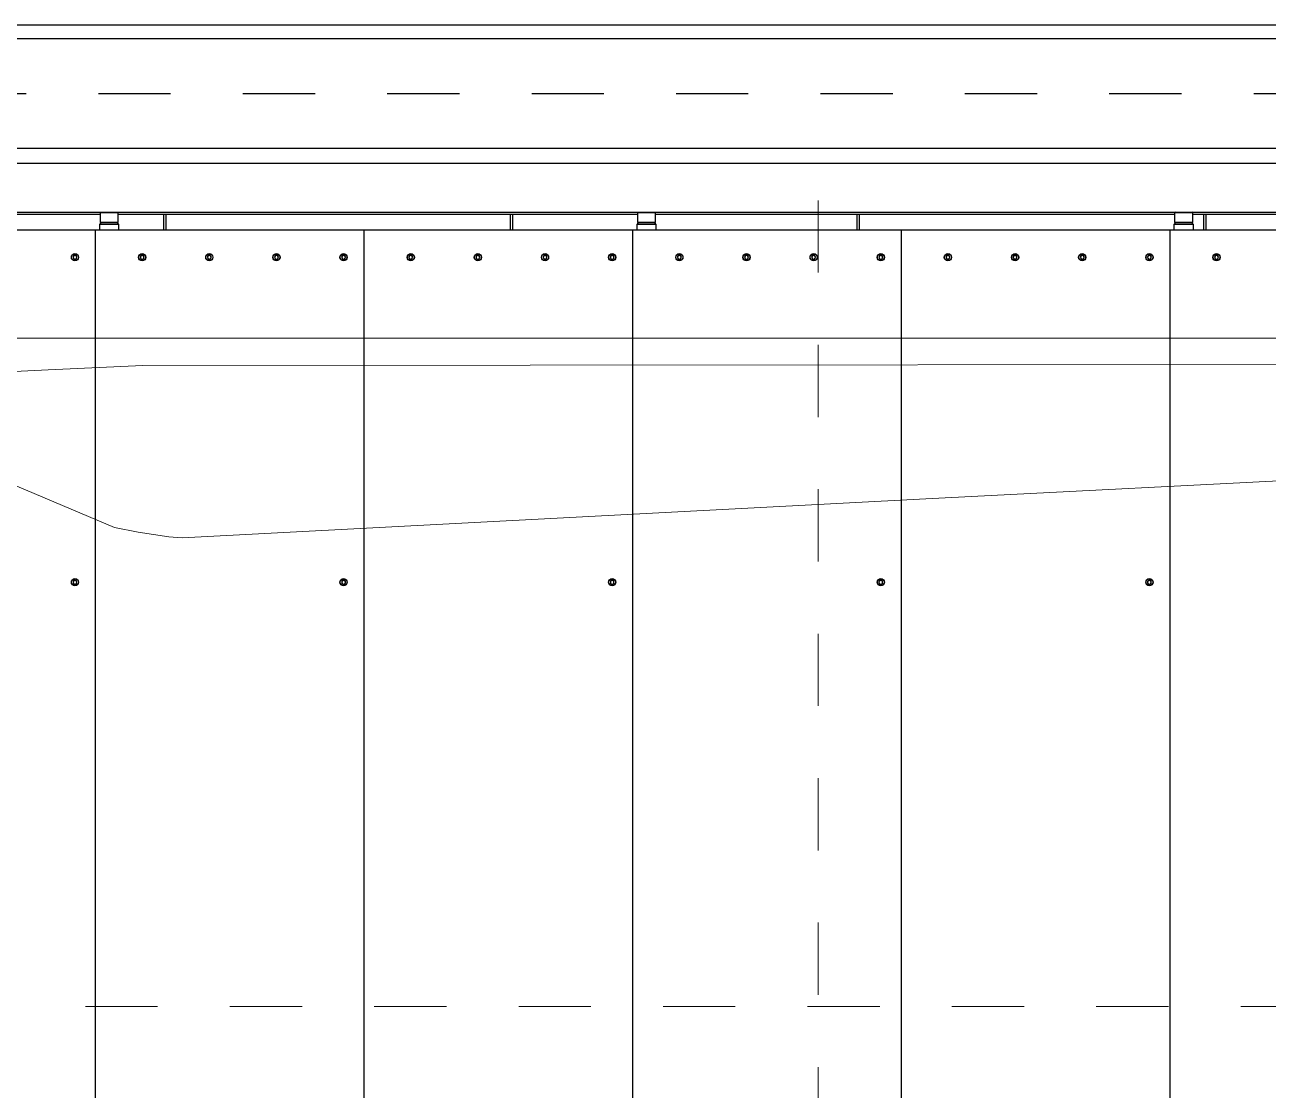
# Model space of a CAD drawing. Header units: metres. Extents: x 1161 to 1456, y 119 to 208.
# Drawn here: x 1168.245 to 1169.967, y 135.633 to 137.108 of the extents above; entities that cross this region are included whole.
import ezdxf

# ---------------------------------------------------------------- set-up
doc = ezdxf.new("R2010")
doc.units = ezdxf.units.M
doc.header["$MEASUREMENT"] = 0
doc.linetypes.add('CENTER2', pattern=[1.125, 0.75, -0.125, 0.125, -0.125])

# ---------------------------------------------------------------- blocks, each defined once
blk = doc.blocks.new('A$C2112393A')
at = {"color": 8, "linetype": 'CENTER2', "lineweight": 0}
for p, q in [((2920.7, 2543), (2920.7, 175)), ((235.5, 1359), (5564.5, 1359))]:
    blk.add_line(p, q, dxfattribs=at)
at = {"color": 8, "linetype": 'Continuous'}
for p, q in [((2433.9, 284.3), (2433.9, 2434.3)), ((2805.9, 284.3), (2805.9, 2434.3)), ((3177.9, 284.3), (3177.9, 2434.3)), ((3549.9, 284.3), (3549.9, 2434.3)), ((3921.9, 284.3), (3921.9, 2434.3)), ((2462, 774.7), (2459.5, 773.2)), ((2459.5, 773.2), (2459.5, 770.4)), ((2459.5, 770.4), (2462, 768.9)), ((2464.5, 773.2), (2462, 774.7)), ((2462, 768.9), (2464.5, 770.4)), ((2464.5, 770.4), (2464.5, 773.2)), ((2834, 774.7), (2831.5, 773.2)), ((2831.5, 773.2), (2831.5, 770.4)), ((2831.5, 770.4), (2834, 768.9)), ((2836.5, 773.2), (2834, 774.7)), ((2834, 768.9), (2836.5, 770.4)), ((2836.5, 770.4), (2836.5, 773.2)), ((3206, 774.7), (3203.5, 773.2)), ((3203.5, 773.2), (3203.5, 770.4)), ((3203.5, 770.4), (3206, 768.9)), ((3208.5, 773.2), (3206, 774.7)), ((3206, 768.9), (3208.5, 770.4)), ((3208.5, 770.4), (3208.5, 773.2)), ((3578, 774.7), (3575.5, 773.2)), ((3575.5, 773.2), (3575.5, 770.4)), ((3575.5, 770.4), (3578, 768.9)), ((3580.5, 773.2), (3578, 774.7)), ((3578, 768.9), (3580.5, 770.4)), ((3580.5, 770.4), (3580.5, 773.2)), ((3950, 774.7), (3947.5, 773.2)), ((3947.5, 773.2), (3947.5, 770.4)), ((3947.5, 770.4), (3950, 768.9)), ((3952.5, 773.2), (3950, 774.7)), ((3950, 768.9), (3952.5, 770.4)), ((3952.5, 770.4), (3952.5, 773.2)), ((2367.6, 324.3), (2366.1, 321.8)), ((2366.1, 321.8), (2367.6, 319.3)), ((2370.4, 324.3), (2367.6, 324.3)), ((2367.6, 319.3), (2370.4, 319.3)), ((2371.9, 321.8), (2370.4, 324.3)), ((2370.4, 319.3), (2371.9, 321.8)), ((2460.6, 324.3), (2459.1, 321.8)), ((2459.1, 321.8), (2460.6, 319.3)), ((2463.4, 324.3), (2460.6, 324.3)), ((2460.6, 319.3), (2463.4, 319.3)), ((2464.9, 321.8), (2463.4, 324.3)), ((2463.4, 319.3), (2464.9, 321.8)), ((2553.6, 324.3), (2552.1, 321.8)), ((2552.1, 321.8), (2553.6, 319.3)), ((2556.4, 324.3), (2553.6, 324.3)), ((2553.6, 319.3), (2556.4, 319.3)), ((2557.9, 321.8), (2556.4, 324.3)), ((2556.4, 319.3), (2557.9, 321.8)), ((2646.6, 324.3), (2645.1, 321.8)), ((2645.1, 321.8), (2646.6, 319.3)), ((2649.4, 324.3), (2646.6, 324.3)), ((2646.6, 319.3), (2649.4, 319.3)), ((2650.9, 321.8), (2649.4, 324.3)), ((2649.4, 319.3), (2650.9, 321.8)), ((2739.6, 324.3), (2738.1, 321.8)), ((2738.1, 321.8), (2739.6, 319.3)), ((2742.4, 324.3), (2739.6, 324.3)), ((2739.6, 319.3), (2742.4, 319.3)), ((2743.9, 321.8), (2742.4, 324.3)), ((2742.4, 319.3), (2743.9, 321.8)), ((2832.6, 324.3), (2831.1, 321.8)), ((2831.1, 321.8), (2832.6, 319.3)), ((2835.4, 324.3), (2832.6, 324.3)), ((2832.6, 319.3), (2835.4, 319.3)), ((2836.9, 321.8), (2835.4, 324.3)), ((2835.4, 319.3), (2836.9, 321.8)), ((2925.6, 324.3), (2924.1, 321.8)), ((2924.1, 321.8), (2925.6, 319.3)), ((2928.4, 324.3), (2925.6, 324.3)), ((2925.6, 319.3), (2928.4, 319.3)), ((2929.9, 321.8), (2928.4, 324.3)), ((2928.4, 319.3), (2929.9, 321.8)), ((3018.6, 324.3), (3017.1, 321.8)), ((3017.1, 321.8), (3018.6, 319.3)), ((3021.4, 324.3), (3018.6, 324.3)), ((3018.6, 319.3), (3021.4, 319.3)), ((3022.9, 321.8), (3021.4, 324.3)), ((3021.4, 319.3), (3022.9, 321.8)), ((3111.6, 324.3), (3110.1, 321.8)), ((3110.1, 321.8), (3111.6, 319.3)), ((3114.4, 324.3), (3111.6, 324.3)), ((3111.6, 319.3), (3114.4, 319.3)), ((3115.9, 321.8), (3114.4, 324.3)), ((3114.4, 319.3), (3115.9, 321.8)), ((3204.6, 324.3), (3203.1, 321.8)), ((3203.1, 321.8), (3204.6, 319.3)), ((3207.4, 324.3), (3204.6, 324.3)), ((3204.6, 319.3), (3207.4, 319.3)), ((3208.9, 321.8), (3207.4, 324.3)), ((3207.4, 319.3), (3208.9, 321.8)), ((3297.6, 324.3), (3296.1, 321.8)), ((3296.1, 321.8), (3297.6, 319.3)), ((3300.4, 324.3), (3297.6, 324.3)), ((3297.6, 319.3), (3300.4, 319.3)), ((3301.9, 321.8), (3300.4, 324.3)), ((3300.4, 319.3), (3301.9, 321.8)), ((3390.6, 324.3), (3389.1, 321.8)), ((3389.1, 321.8), (3390.6, 319.3)), ((3393.4, 324.3), (3390.6, 324.3)), ((3390.6, 319.3), (3393.4, 319.3)), ((3394.9, 321.8), (3393.4, 324.3)), ((3393.4, 319.3), (3394.9, 321.8)), ((3483.6, 324.3), (3482.1, 321.8)), ((3482.1, 321.8), (3483.6, 319.3)), ((3486.4, 324.3), (3483.6, 324.3)), ((3483.6, 319.3), (3486.4, 319.3)), ((3487.9, 321.8), (3486.4, 324.3)), ((3486.4, 319.3), (3487.9, 321.8)), ((3576.6, 324.3), (3575.1, 321.8)), ((3575.1, 321.8), (3576.6, 319.3)), ((3579.4, 324.3), (3576.6, 324.3)), ((3576.6, 319.3), (3579.4, 319.3)), ((3580.9, 321.8), (3579.4, 324.3)), ((3579.4, 319.3), (3580.9, 321.8)), ((3669.6, 324.3), (3668.1, 321.8)), ((3668.1, 321.8), (3669.6, 319.3)), ((3672.4, 324.3), (3669.6, 324.3)), ((3669.6, 319.3), (3672.4, 319.3)), ((3673.9, 321.8), (3672.4, 324.3)), ((3672.4, 319.3), (3673.9, 321.8)), ((3762.6, 324.3), (3761.1, 321.8)), ((3761.1, 321.8), (3762.6, 319.3)), ((3765.4, 324.3), (3762.6, 324.3)), ((3762.6, 319.3), (3765.4, 319.3)), ((3766.9, 321.8), (3765.4, 324.3)), ((3765.4, 319.3), (3766.9, 321.8)), ((3855.6, 324.3), (3854.1, 321.8)), ((3854.1, 321.8), (3855.6, 319.3)), ((3858.4, 324.3), (3855.6, 324.3)), ((3855.6, 319.3), (3858.4, 319.3)), ((3859.9, 321.8), (3858.4, 324.3)), ((3858.4, 319.3), (3859.9, 321.8)), ((3948.6, 324.3), (3947.1, 321.8)), ((3947.1, 321.8), (3948.6, 319.3)), ((3951.4, 324.3), (3948.6, 324.3)), ((3948.6, 319.3), (3951.4, 319.3)), ((3952.9, 321.8), (3951.4, 324.3)), ((3951.4, 319.3), (3952.9, 321.8)), ((2251.5, 284.3), (2298.5, 284.3)), ((2298.5, 284.3), (2300.1, 284.3)), ((2300.1, 284.3), (2307.1, 284.3)), ((2307.1, 284.3), (2310.2, 284.3)), ((2310.2, 284.3), (2332.8, 284.3)), ((2332.8, 284.3), (2335.9, 284.3)), ((2335.9, 284.3), (2342.9, 284.3)), ((2342.9, 284.3), (2344.5, 284.3)), ((2344.5, 284.3), (2391.5, 284.3)), ((2384, 262.5), (2384, 284.3)), ((2387.2, 262.5), (2387.2, 284.3)), ((2391.5, 284.3), (2393.1, 284.3)), ((2393.1, 284.3), (2400.1, 284.3)), ((2400.1, 284.3), (2403.2, 284.3)), ((2401.1, 284.3), (2401.1, 276.3)), ((2401.1, 276.3), (2428, 276.3)), ((2401.1, 276.3), (2403.1, 274.3)), ((2403.2, 284.3), (2425.8, 284.3)), ((2425.8, 284.3), (2428.9, 284.3)), ((2426, 274.3), (2428, 276.3)), ((2428, 276.3), (2428, 284.3)), ((2428.9, 284.3), (2432.4, 284.3)), ((2432.4, 284.3), (2433.9, 284.3)), ((2433.9, 284.3), (2437.2, 284.3)), ((2437.2, 284.3), (2438.8, 284.3)), ((2438.8, 284.3), (2484.9, 284.3)), ((2484.9, 284.3), (2486.4, 284.3)), ((2486.4, 284.3), (2493.1, 284.3)), ((2493.1, 284.3), (2496.2, 284.3)), ((2496.2, 284.3), (2518.8, 284.3)), ((2518.8, 284.3), (2521.9, 284.3)), ((2521.9, 284.3), (2528.9, 284.3)), ((2528.9, 284.3), (2530.5, 284.3)), ((2530.5, 284.3), (2577.5, 284.3)), ((2577.5, 284.3), (2579.1, 284.3)), ((2579.1, 284.3), (2586.1, 284.3)), ((2586.1, 284.3), (2589.2, 284.3)), ((2589.2, 284.3), (2611.8, 284.3)), ((2611.8, 284.3), (2614.9, 284.3)), ((2614.9, 284.3), (2621.9, 284.3)), ((2621.9, 284.3), (2623.5, 284.3)), ((2623.5, 284.3), (2670.5, 284.3)), ((2670.5, 284.3), (2672.1, 284.3)), ((2672.1, 284.3), (2679.1, 284.3)), ((2679.1, 284.3), (2682.2, 284.3)), ((2682.2, 284.3), (2704.8, 284.3)), ((2704.8, 284.3), (2707.9, 284.3)), ((2707.9, 284.3), (2714.9, 284.3)), ((2714.9, 284.3), (2716.5, 284.3)), ((2716.5, 284.3), (2763.5, 284.3)), ((2763.5, 284.3), (2765.1, 284.3)), ((2765.1, 284.3), (2772.1, 284.3)), ((2772.1, 284.3), (2775.2, 284.3)), ((2775.2, 284.3), (2797.8, 284.3)), ((2797.8, 284.3), (2800.9, 284.3)), ((2800.9, 284.3), (2804.4, 284.3)), ((2804.4, 284.3), (2805.9, 284.3)), ((2805.9, 284.3), (2809.2, 284.3)), ((2809.2, 284.3), (2810.8, 284.3)), ((2810.8, 284.3), (2856.9, 284.3)), ((2856.9, 284.3), (2858.4, 284.3)), ((2858.4, 284.3), (2865.1, 284.3)), ((2864, 262.5), (2864, 284.3)), ((2865.1, 284.3), (2868.2, 284.3)), ((2867.2, 262.5), (2867.2, 284.3)), ((2868.2, 284.3), (2890.8, 284.3)), ((2890.8, 284.3), (2893.9, 284.3)), ((2893.9, 284.3), (2900.9, 284.3)), ((2900.9, 284.3), (2902.5, 284.3)), ((2902.5, 284.3), (2949.5, 284.3)), ((2949.5, 284.3), (2951.1, 284.3)), ((2951.1, 284.3), (2958.1, 284.3)), ((2958.1, 284.3), (2961.2, 284.3)), ((2961.2, 284.3), (2983.8, 284.3)), ((2983.8, 284.3), (2986.9, 284.3)), ((2986.9, 284.3), (2993.9, 284.3)), ((2993.9, 284.3), (2995.5, 284.3)), ((2995.5, 284.3), (3042.5, 284.3)), ((3042.5, 284.3), (3044.1, 284.3)), ((3044.1, 284.3), (3051.1, 284.3)), ((3051.1, 284.3), (3054.2, 284.3)), ((3054.2, 284.3), (3076.8, 284.3)), ((3076.8, 284.3), (3079.9, 284.3)), ((3079.9, 284.3), (3086.9, 284.3)), ((3086.9, 284.3), (3088.5, 284.3)), ((3088.5, 284.3), (3135.5, 284.3)), ((3135.5, 284.3), (3137.1, 284.3)), ((3137.1, 284.3), (3144.1, 284.3)), ((3144.1, 284.3), (3147.2, 284.3)), ((3145.1, 284.3), (3145.1, 276.3)), ((3145.1, 276.3), (3172, 276.3)), ((3145.1, 276.3), (3147.1, 274.3)), ((3147.2, 284.3), (3169.8, 284.3)), ((3169.8, 284.3), (3172.9, 284.3)), ((3170, 274.3), (3172, 276.3)), ((3172, 276.3), (3172, 284.3)), ((3172.9, 284.3), (3176.4, 284.3)), ((3176.4, 284.3), (3177.9, 284.3)), ((3177.9, 284.3), (3181.2, 284.3)), ((3181.2, 284.3), (3182.8, 284.3)), ((3182.8, 284.3), (3228.9, 284.3)), ((3228.9, 284.3), (3230.4, 284.3)), ((3230.4, 284.3), (3237.1, 284.3)), ((3237.1, 284.3), (3240.2, 284.3)), ((3240.2, 284.3), (3262.8, 284.3)), ((3262.8, 284.3), (3265.9, 284.3)), ((3265.9, 284.3), (3272.9, 284.3)), ((3272.9, 284.3), (3274.5, 284.3)), ((3274.5, 284.3), (3321.5, 284.3)), ((3321.5, 284.3), (3323.1, 284.3)), ((3323.1, 284.3), (3330.1, 284.3)), ((3330.1, 284.3), (3333.2, 284.3)), ((3333.2, 284.3), (3355.8, 284.3)), ((3344, 262.5), (3344, 284.3)), ((3347.2, 262.5), (3347.2, 284.3)), ((3355.8, 284.3), (3358.9, 284.3)), ((3358.9, 284.3), (3365.9, 284.3)), ((3365.9, 284.3), (3367.5, 284.3)), ((3367.5, 284.3), (3414.5, 284.3)), ((3414.5, 284.3), (3416.1, 284.3)), ((3416.1, 284.3), (3423.1, 284.3)), ((3423.1, 284.3), (3426.2, 284.3)), ((3426.2, 284.3), (3448.8, 284.3)), ((3448.8, 284.3), (3451.9, 284.3)), ((3451.9, 284.3), (3458.9, 284.3)), ((3458.9, 284.3), (3460.5, 284.3)), ((3460.5, 284.3), (3507.5, 284.3)), ((3507.5, 284.3), (3509.1, 284.3)), ((3509.1, 284.3), (3516.1, 284.3)), ((3516.1, 284.3), (3519.2, 284.3)), ((3519.2, 284.3), (3541.8, 284.3)), ((3541.8, 284.3), (3544.9, 284.3)), ((3544.9, 284.3), (3548.4, 284.3)), ((3548.4, 284.3), (3549.9, 284.3)), ((3549.9, 284.3), (3553.2, 284.3)), ((3553.2, 284.3), (3554.8, 284.3)), ((3554.8, 284.3), (3600.9, 284.3)), ((3600.9, 284.3), (3602.4, 284.3)), ((3602.4, 284.3), (3609.1, 284.3)), ((3609.1, 284.3), (3612.2, 284.3)), ((3612.2, 284.3), (3634.8, 284.3)), ((3634.8, 284.3), (3637.9, 284.3)), ((3637.9, 284.3), (3644.9, 284.3)), ((3644.9, 284.3), (3646.5, 284.3)), ((3646.5, 284.3), (3693.5, 284.3)), ((3693.5, 284.3), (3695.1, 284.3)), ((3695.1, 284.3), (3702.1, 284.3)), ((3702.1, 284.3), (3705.2, 284.3)), ((3705.2, 284.3), (3727.8, 284.3)), ((3727.8, 284.3), (3730.9, 284.3)), ((3730.9, 284.3), (3737.9, 284.3)), ((3737.9, 284.3), (3739.5, 284.3)), ((3739.5, 284.3), (3786.5, 284.3)), ((3786.5, 284.3), (3788.1, 284.3)), ((3788.1, 284.3), (3795.1, 284.3)), ((3795.1, 284.3), (3798.2, 284.3)), ((3798.2, 284.3), (3820.8, 284.3)), ((3820.8, 284.3), (3823.9, 284.3)), ((3823.9, 284.3), (3830.9, 284.3)), ((3824, 262.5), (3824, 284.3)), ((3827.2, 262.5), (3827.2, 284.3)), ((3830.9, 284.3), (3832.5, 284.3)), ((3832.5, 284.3), (3879.5, 284.3)), ((3879.5, 284.3), (3881.1, 284.3)), ((3881.1, 284.3), (3888.1, 284.3)), ((3888.1, 284.3), (3891.2, 284.3)), ((3889.1, 284.3), (3889.1, 276.3)), ((3889.1, 276.3), (3916, 276.3)), ((3889.1, 276.3), (3891.1, 274.3)), ((3891.2, 284.3), (3913.8, 284.3)), ((3913.8, 284.3), (3916.9, 284.3)), ((3914, 274.3), (3916, 276.3)), ((3916, 276.3), (3916, 284.3)), ((3916.9, 284.3), (3920.4, 284.3)), ((3920.4, 284.3), (3921.9, 284.3)), ((3921.9, 284.3), (3925.2, 284.3)), ((3925.2, 284.3), (3926.8, 284.3)), ((3926.8, 284.3), (3972.9, 284.3)), ((3972.9, 284.3), (3974.4, 284.3)), ((3974.4, 284.3), (3981.1, 284.3)), ((3981.1, 284.3), (3984.2, 284.3)), ((3984.2, 284.3), (4006.8, 284.3)), ((4006.8, 284.3), (4009.9, 284.3)), ((4009.9, 284.3), (4016.9, 284.3)), ((4016.9, 284.3), (4018.5, 284.3)), ((4018.5, 284.3), (4065.5, 284.3)), ((5454, 259.3), (944, 259.3)), ((1683, 262.5), (2402, 262.5)), ((2403, 274.3), (2402, 273.3)), ((2427, 273.3), (2402, 273.3)), ((2402, 273.3), (2402, 260.3)), ((2402, 260.3), (2427, 260.3)), ((2402, 260.3), (2403, 259.3)), ((2403, 274.3), (2426, 274.3)), ((2427, 273.3), (2426, 274.3)), ((2426, 259.3), (2427, 260.3)), ((2427, 260.3), (2427, 273.3)), ((2427, 262.5), (3146, 262.5)), ((3147, 274.3), (3146, 273.3)), ((3171, 273.3), (3146, 273.3)), ((3146, 273.3), (3146, 260.3)), ((3146, 260.3), (3171, 260.3)), ((3146, 260.3), (3147, 259.3)), ((3147, 274.3), (3170, 274.3)), ((3171, 273.3), (3170, 274.3)), ((3170, 259.3), (3171, 260.3)), ((3171, 260.3), (3171, 273.3)), ((3171, 262.5), (3890, 262.5)), ((3891, 274.3), (3890, 273.3)), ((3915, 273.3), (3890, 273.3)), ((3890, 273.3), (3890, 260.3)), ((3890, 260.3), (3915, 260.3)), ((3890, 260.3), (3891, 259.3)), ((3891, 274.3), (3914, 274.3)), ((3915, 273.3), (3914, 274.3)), ((3914, 259.3), (3915, 260.3)), ((3915, 260.3), (3915, 273.3)), ((3915, 262.5), (4634, 262.5)), ((5454, 191.4), (944, 191.4)), ((1684.3, 171), (4713.7, 171)), ((4713.7, 19), (1684.3, 19))]:
    blk.add_line(p, q, dxfattribs=at)
at = {"color": 8, "linetype": 'CENTER2', "ltscale": 10}
blk.add_line((4717.5, 95), (1680.5, 95), dxfattribs=at)
at = {"color": 8}
blk.add_line((5500, 0), (100, 0), dxfattribs=at)
at = {"color": 8, "linetype": 'Continuous', "lineweight": 0}
for points in [[(1729.5, 434), (1907.6, 434), (4276.8, 434), (4553, 456.5), (5099.7, 481.4), (5099.7, 481.4), (5148.2, 486.2), (5225.9, 505.6), (5267.9, 531.5), (5300.3, 563.8), (5331, 623.6), (5345.6, 667.3), (5358.5, 719), (5371.5, 799.8), (5377.9, 851.6), (5387.7, 1053.4), (5397.4, 1280.2), (5400, 1359)], [(1709.9, 470), (3856.2, 471.5), (3987.3, 477.8), (4118.4, 484.1), (4172.2, 493.9), (4225.9, 506.9), (4251.2, 518.3), (4255.3, 531.4), (4252.8, 542.8), (4250.4, 546), (3895.1, 695.8), (3862.5, 702.4), (3820.1, 708.9), (3801.4, 710.5), (2762.9, 655.8), (2200.8, 627), (2762.9, 655.8), (2200.8, 627), (2200.8, 627), (1868.3, 565.2), (1644.1, 499.4), (1622.5, 489.1), (1613, 469.9)]]:
    blk.add_lwpolyline(points, dxfattribs=at)
at = {"color": 8, "linetype": 'Continuous'}
for centre, radius in [((2462, 771.8), 5), ((2462, 771.8), 4.7), ((2834, 771.8), 5), ((2834, 771.8), 4.7), ((3206, 771.8), 5), ((3206, 771.8), 4.7), ((3578, 771.8), 5), ((3578, 771.8), 4.7), ((3950, 771.8), 5), ((3950, 771.8), 4.7), ((2369, 321.8), 5), ((2369, 321.8), 4.7), ((2462, 321.8), 5), ((2462, 321.8), 4.7), ((2555, 321.8), 5), ((2555, 321.8), 4.7), ((2648, 321.8), 5), ((2648, 321.8), 4.7), ((2741, 321.8), 5), ((2741, 321.8), 4.7), ((2834, 321.8), 5), ((2834, 321.8), 4.7), ((2927, 321.8), 5), ((2927, 321.8), 4.7), ((3020, 321.8), 5), ((3020, 321.8), 4.7), ((3113, 321.8), 5), ((3113, 321.8), 4.7), ((3206, 321.8), 5), ((3206, 321.8), 4.7), ((3299, 321.8), 5), ((3299, 321.8), 4.7), ((3392, 321.8), 5), ((3392, 321.8), 4.7), ((3485, 321.8), 5), ((3485, 321.8), 4.7), ((3578, 321.8), 5), ((3578, 321.8), 4.7), ((3671, 321.8), 5), ((3671, 321.8), 4.7), ((3764, 321.8), 5), ((3764, 321.8), 4.7), ((3857, 321.8), 5), ((3857, 321.8), 4.7), ((3950, 321.8), 5), ((3950, 321.8), 4.7)]:
    blk.add_circle(centre, radius, dxfattribs=at)
for centre, start, end in [((2462, 771.8), 120, 180), ((2462, 771.8), 180, 240), ((2462, 771.8), 60, 120), ((2462, 771.8), 240, 300), ((2462, 771.8), 0, 60), ((2462, 771.8), 300, 0), ((2834, 771.8), 120, 180), ((2834, 771.8), 180, 240), ((2834, 771.8), 60, 120), ((2834, 771.8), 240, 300), ((2834, 771.8), 0, 60), ((2834, 771.8), 300, 0), ((3206, 771.8), 120, 180), ((3206, 771.8), 180, 240), ((3206, 771.8), 60, 120), ((3206, 771.8), 240, 300), ((3206, 771.8), 0, 60), ((3206, 771.8), 300, 0), ((3578, 771.8), 120, 180), ((3578, 771.8), 180, 240), ((3578, 771.8), 60, 120), ((3578, 771.8), 240, 300), ((3578, 771.8), 0, 60), ((3578, 771.8), 300, 0), ((3950, 771.8), 120, 180), ((3950, 771.8), 180, 240), ((3950, 771.8), 60, 120), ((3950, 771.8), 240, 300), ((3950, 771.8), 0, 60), ((3950, 771.8), 300, 0), ((2369, 321.8), 150, 210), ((2369, 321.8), 90, 150), ((2369, 321.8), 210, 270), ((2369, 321.8), 30, 90), ((2369, 321.8), 270, 330), ((2369, 321.8), 330, 30), ((2462, 321.8), 150, 210), ((2462, 321.8), 90, 150), ((2462, 321.8), 210, 270), ((2462, 321.8), 30, 90), ((2462, 321.8), 270, 330), ((2462, 321.8), 330, 30), ((2555, 321.8), 150, 210), ((2555, 321.8), 90, 150), ((2555, 321.8), 210, 270), ((2555, 321.8), 30, 90), ((2555, 321.8), 270, 330), ((2555, 321.8), 330, 30), ((2648, 321.8), 150, 210), ((2648, 321.8), 90, 150), ((2648, 321.8), 210, 270), ((2648, 321.8), 30, 90), ((2648, 321.8), 270, 330), ((2648, 321.8), 330, 30), ((2741, 321.8), 150, 210), ((2741, 321.8), 90, 150), ((2741, 321.8), 210, 270), ((2741, 321.8), 30, 90), ((2741, 321.8), 270, 330), ((2741, 321.8), 330, 30), ((2834, 321.8), 150, 210), ((2834, 321.8), 90, 150), ((2834, 321.8), 210, 270), ((2834, 321.8), 30, 90), ((2834, 321.8), 270, 330), ((2834, 321.8), 330, 30), ((2927, 321.8), 150, 210), ((2927, 321.8), 90, 150), ((2927, 321.8), 210, 270), ((2927, 321.8), 30, 90), ((2927, 321.8), 270, 330), ((2927, 321.8), 330, 30), ((3020, 321.8), 150, 210), ((3020, 321.8), 90, 150), ((3020, 321.8), 210, 270), ((3020, 321.8), 30, 90), ((3020, 321.8), 270, 330), ((3020, 321.8), 330, 30), ((3113, 321.8), 150, 210), ((3113, 321.8), 90, 150), ((3113, 321.8), 210, 270), ((3113, 321.8), 30, 90), ((3113, 321.8), 270, 330), ((3113, 321.8), 330, 30), ((3206, 321.8), 150, 210), ((3206, 321.8), 90, 150), ((3206, 321.8), 210, 270), ((3206, 321.8), 30, 90), ((3206, 321.8), 270, 330), ((3206, 321.8), 330, 30), ((3299, 321.8), 150, 210), ((3299, 321.8), 90, 150), ((3299, 321.8), 210, 270), ((3299, 321.8), 30, 90), ((3299, 321.8), 270, 330), ((3299, 321.8), 330, 30), ((3392, 321.8), 150, 210), ((3392, 321.8), 90, 150), ((3392, 321.8), 210, 270), ((3392, 321.8), 30, 90), ((3392, 321.8), 270, 330), ((3392, 321.8), 330, 30), ((3485, 321.8), 150, 210), ((3485, 321.8), 90, 150), ((3485, 321.8), 210, 270), ((3485, 321.8), 30, 90), ((3485, 321.8), 270, 330), ((3485, 321.8), 330, 30), ((3578, 321.8), 150, 210), ((3578, 321.8), 90, 150), ((3578, 321.8), 210, 270), ((3578, 321.8), 30, 90), ((3578, 321.8), 270, 330), ((3578, 321.8), 330, 30), ((3671, 321.8), 150, 210), ((3671, 321.8), 90, 150), ((3671, 321.8), 210, 270), ((3671, 321.8), 30, 90), ((3671, 321.8), 270, 330), ((3671, 321.8), 330, 30), ((3764, 321.8), 150, 210), ((3764, 321.8), 90, 150), ((3764, 321.8), 210, 270), ((3764, 321.8), 30, 90), ((3764, 321.8), 270, 330), ((3764, 321.8), 330, 30), ((3857, 321.8), 150, 210), ((3857, 321.8), 90, 150), ((3857, 321.8), 210, 270), ((3857, 321.8), 30, 90), ((3857, 321.8), 270, 330), ((3857, 321.8), 330, 30), ((3950, 321.8), 150, 210), ((3950, 321.8), 90, 150), ((3950, 321.8), 210, 270), ((3950, 321.8), 30, 90), ((3950, 321.8), 270, 330), ((3950, 321.8), 330, 30)]:
    blk.add_arc(centre, 2.5, start, end, dxfattribs=at)

msp = doc.modelspace()

# ---------------------------------------------------------------- block references
at = {"xscale": 0.001, "yscale": 0.001, "zscale": 0.001, "rotation": 180}
msp.add_blockref('A$C2112393A', (1172.2645, 137.1083), dxfattribs=at)

doc.saveas('drawing.dxf')
